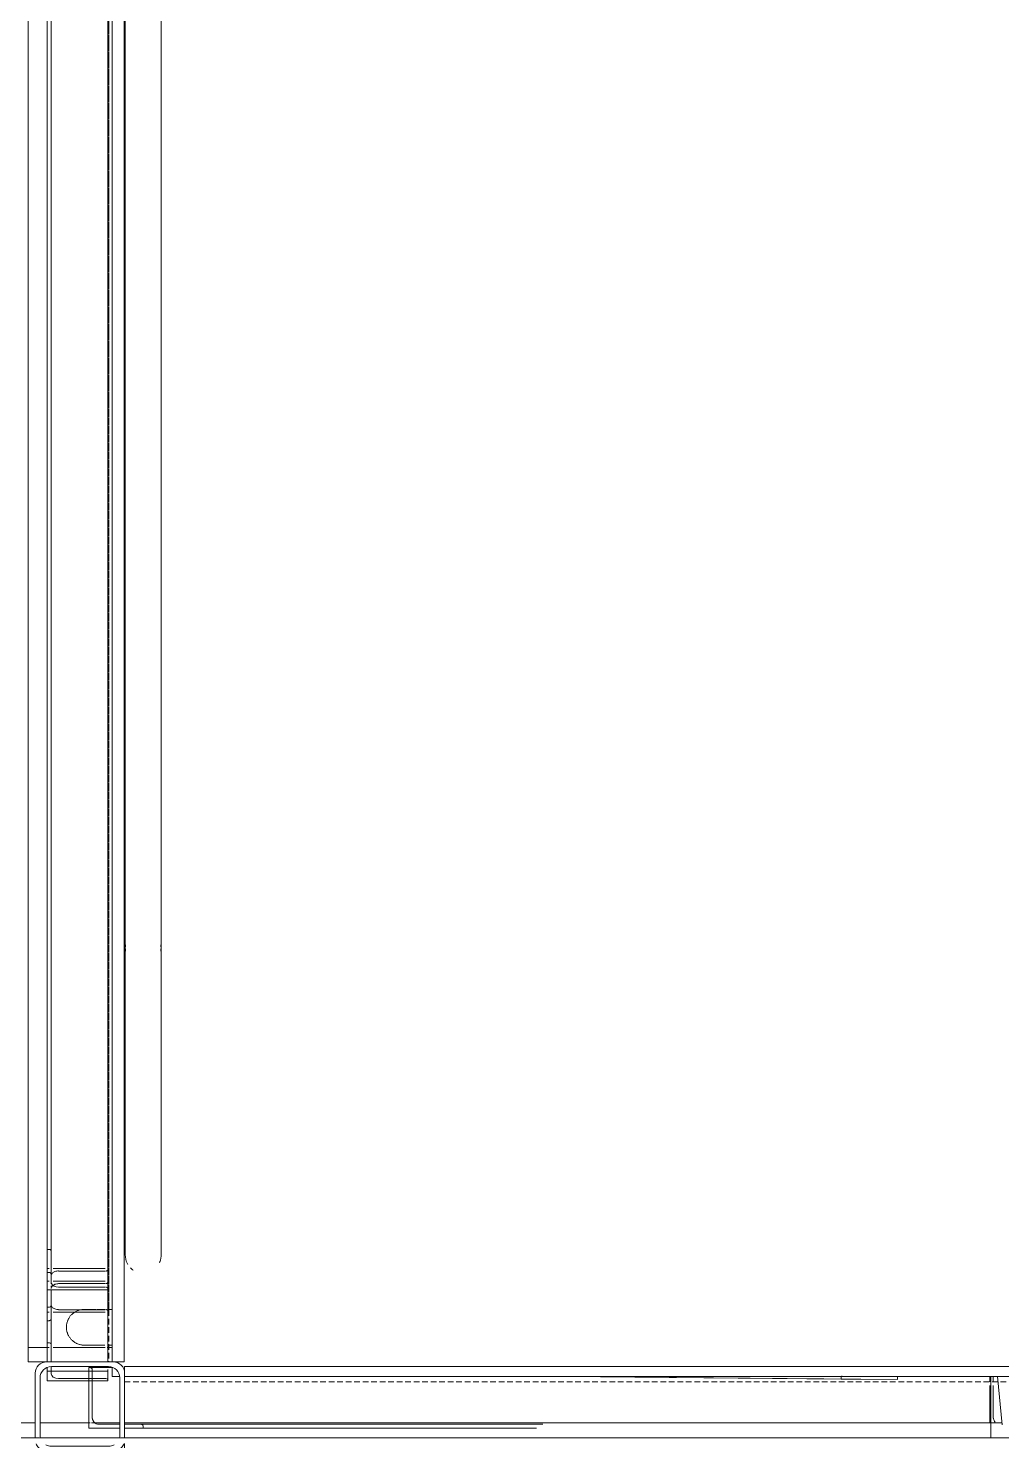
# Model space of a CAD drawing. Header units: centimetres. Extents: x -13617 to -9515, y -261 to 6553.
# Drawn here: x -13044.7 to -12963, y 5477 to 5595.7 of the extents above; entities that cross this region are included whole.
import ezdxf

# ---------------------------------------------------------------- set-up
doc = ezdxf.new("R2010")
doc.units = ezdxf.units.CM
doc.linetypes.add('_Overhead', pattern=[0.47625, 0.3175, -0.15875])
doc.linetypes.add('Hidden', pattern=[0.714375, 0.47625, -0.238125])
for name, color, linetype, lineweight in [('A-FLOR-HRAL', 7, 'Continuous', 9), ('A-WALL', 7, 'Continuous', 9), ('S-BEAM', 7, 'Continuous', 9), ('S-COLS', 7, 'Continuous', 9)]:
    doc.layers.add(name, color=color, linetype=linetype, lineweight=lineweight)

# ---------------------------------------------------------------- blocks, each defined once
blk = doc.blocks.new('HSS Rectangular-Column - 75 x 75-V115-Planta patio maniobras')
at = {"layer": 'S-COLS', "color": 253, "true_color": 0xaaaaaa}
for p, q in [((-2.8, 3.75), (2.8, 3.75)), ((-2.74, 3.75), (-2.58, 3.75)), ((-2.24, 3.75), (-2.11, 3.75)), ((-2.11, 3.75), (-1.95, 3.75)), ((-1.95, 3.75), (-1.79, 3.75)), ((-1.77, 3.75), (2.11, 3.75)), ((2.42, 3.75), (2.7, 3.75)), ((-3.75, -2.64), (-3.75, 2.8)), ((-3.35, 2.4), (-3.35, -2.4)), ((2.4, 3.35), (-2.4, 3.35)), ((3.35, -2.4), (3.35, 2.4)), ((3.75, 2.8), (3.75, -2.64)), ((3.75, 2.51), (3.75, 2.06)), ((3.75, 1.76), (3.75, -0.87)), ((3.75, -0.88), (3.75, -1)), ((3.75, -1.04), (3.75, -1.19)), ((-2.4, -3.35), (2.4, -3.35)), ((2.8, -3.75), (-2.8, -3.75))]:
    blk.add_line(p, q, dxfattribs=at)
for centre, radius, start, end in [((-2.8, 2.8), 0.95, 90, 180), ((2.8, 2.8), 0.95, 360, 90), ((-2.4, 2.4), 0.952, 90, 180), ((2.4, 2.4), 0.953, 360, 90), ((-2.8, -2.8), 0.95, 201.4844, 224.2501), ((-2.8, -2.8), 0.95, 224.2501, 270), ((-2.4, -2.4), 0.953, 180, 195.2863), ((-2.4, -2.4), 0.952, 240, 270), ((2.4, -2.4), 0.952, 270, 300), ((2.8, -2.8), 0.95, 270, 315.7499), ((2.4, -2.4), 0.953, 344.7137, 360), ((2.8, -2.8), 0.95, 315.7499, 338.5156)]:
    blk.add_arc(centre, radius, start, end, dxfattribs=at)
blk = doc.blocks.new('C Shapes - C12X25-1752347-Planta patio maniobras')
at = {"layer": 'S-BEAM', "color": 254, "true_color": 0xcccccc}
for p, q in [((-94.71, 1.71), (99.64, 1.71)), ((99.64, 1.71), (99.64, 0.8)), ((99.64, 0.42), (99.64, 0.7)), ((99.64, 0.28), (99.64, -0.65)), ((99.64, 0.28), (99.64, -0.65)), ((99.64, -4.8), (99.64, 0.28)), ((99.64, -4.8), (99.64, -0.65)), ((99.64, -0.65), (99.64, -4.8)), ((99.64, -4.8), (99.64, -6.34)), ((99.64, -5.81), (99.64, -4.8)), ((99.64, -4.8), (99.64, -5.81)), ((99.64, -6.08), (99.64, -4.8)), ((99.64, -6.34), (99.64, -5.81)), ((99.64, -6.34), (99.64, -5.81)), ((-94.71, -6.34), (99.64, -6.34)), ((99.64, -6.34), (-94.71, -6.34)), ((99.64, -6.34), (-94.71, -6.34))]:
    blk.add_line(p, q, dxfattribs=at)
at = {"layer": 'S-BEAM', "color": 254, "linetype": 'Hidden', "true_color": 0xcccccc}
blk.add_line((-94.71, 0.42), (99.64, 0.42), dxfattribs=at)
blk = doc.blocks.new('C Shapes - C12X25-V119-Planta patio maniobras')
at = {"layer": 'S-BEAM', "color": 254, "true_color": 0xcccccc}
for p, q in [((19.89, 1.16), (19.89, 1.71)), ((19.89, 1.71), (98.21, 1.71)), ((98.21, 1.71), (98.21, 1.16)), ((98.21, 1.16), (98.21, 1.71)), ((19.89, 0.87), (19.89, 0.42)), ((19.89, 0.11), (19.89, -4.28)), ((19.89, -0.65), (19.89, 0.11)), ((19.89, -0.65), (19.89, 0.11)), ((98.21, 0.42), (98.21, 1.16)), ((98.21, 0.11), (98.21, -0.65)), ((98.21, 0.11), (98.21, -0.36)), ((98.21, -3.21), (98.21, 0.11)), ((19.89, -4.28), (19.89, -0.65)), ((19.89, -0.65), (19.89, -4.28)), ((98.21, -0.36), (98.21, -0.65)), ((98.21, -4.28), (98.21, -0.65)), ((98.21, -0.65), (98.21, -3.21)), ((98.21, -3.21), (98.21, -3.49)), ((98.21, -3.49), (98.21, -3.21)), ((98.21, -3.5), (98.21, -3.75)), ((98.21, -3.75), (98.21, -3.5)), ((98.21, -3.76), (98.21, -3.96)), ((98.21, -3.96), (98.21, -3.76)), ((98.21, -3.97), (98.21, -4.13)), ((98.21, -4.13), (98.21, -3.97)), ((19.89, -4.78), (19.89, -5.08)), ((19.89, -5.08), (19.89, -4.78)), ((19.89, -4.78), (19.89, -5.08)), ((19.89, -5.08), (19.89, -4.78)), ((19.89, -5.08), (19.89, -5.76)), ((19.89, -5.76), (19.89, -5.08)), ((19.89, -5.08), (19.89, -5.76)), ((19.89, -5.76), (19.89, -5.08)), ((98.21, -4.78), (98.21, -5.08)), ((98.21, -5.08), (98.21, -4.78)), ((98.21, -4.78), (98.21, -5)), ((98.21, -5), (98.21, -4.78)), ((98.21, -5.08), (98.21, -5.77)), ((98.21, -5.77), (98.21, -5.08)), ((98.21, -5.08), (98.21, -5.57)), ((98.21, -5.57), (98.21, -5.08)), ((98.21, -5.57), (98.21, -5.77)), ((98.21, -5.77), (98.21, -5.57))]:
    blk.add_line(p, q, dxfattribs=at)
at = {"layer": 'S-BEAM', "color": 254, "linetype": 'Hidden', "true_color": 0xcccccc}
blk.add_line((19.89, 0.42), (98.21, 0.42), dxfattribs=at)
blk = doc.blocks.new('C Shapes - C12X25-1755447-Planta patio maniobras')
at = {"layer": 'S-BEAM', "color": 254, "linetype": 'Hidden', "true_color": 0xcccccc}
for p, q in [((-91.66, 0.42), (95.26, 0.42)), ((98.22, 0.42), (98.46, 0.42))]:
    blk.add_line(p, q, dxfattribs=at)
at = {"layer": 'S-BEAM', "color": 254, "true_color": 0xcccccc}
for p, q in [((98.46, 0.7), (98.46, 0.42)), ((98.46, 0.42), (98.46, 0.7)), ((98.46, 0.42), (98.46, 0.38)), ((98.46, 0.42), (98.46, 0.38)), ((98.46, 0.38), (98.46, 0.28)), ((98.46, 0.38), (98.46, 0.28)), ((98.46, 0.11), (98.46, -0.1)), ((98.46, 0.11), (98.46, -0.1)), ((98.46, 0.11), (98.46, -0.1)), ((98.46, -0.1), (98.46, 0.11)), ((98.46, -0.1), (98.46, -0.36)), ((98.46, -0.1), (98.46, -0.36)), ((98.46, -0.1), (98.46, -0.36)), ((98.46, -0.36), (98.46, -0.1)), ((98.46, -0.36), (98.46, -0.65)), ((98.46, -0.36), (98.46, -0.65)), ((98.46, -0.36), (98.46, -0.65)), ((98.46, -0.65), (98.46, -0.36)), ((98.46, -0.65), (98.46, -3.77)), ((98.46, -3.77), (98.46, -0.65)), ((98.46, -0.65), (98.46, -3.77)), ((98.46, -3.77), (98.46, -0.65)), ((98.46, -3.79), (98.46, -3.95)), ((98.46, -3.95), (98.46, -3.79)), ((98.46, -3.79), (98.46, -3.95)), ((98.46, -3.95), (98.46, -3.79)), ((98.46, -3.95), (98.46, -4.1)), ((98.46, -4.1), (98.46, -3.95)), ((98.46, -3.95), (98.46, -4.1)), ((98.46, -4.1), (98.46, -3.95)), ((98.46, -4.11), (98.46, -4.24)), ((98.46, -4.24), (98.46, -4.11)), ((98.46, -4.11), (98.46, -4.24)), ((98.46, -4.24), (98.46, -4.11)), ((98.46, -4.58), (98.46, -4.74)), ((98.46, -4.74), (98.46, -4.58)), ((98.46, -4.58), (98.46, -4.74)), ((98.46, -4.74), (98.46, -4.58)), ((98.46, -4.74), (98.46, -5.95)), ((98.46, -5.81), (98.46, -4.74)), ((98.46, -4.74), (98.46, -5.81)), ((98.46, -5.95), (98.46, -4.74)), ((98.46, -5.95), (98.46, -5.81)), ((98.46, -5.95), (98.46, -5.81)), ((-94.71, -6.34), (98.46, -6.34)), ((98.46, -6.34), (-94.71, -6.34)), ((98.46, -6.34), (-94.71, -6.34)), ((98.46, -5.95), (98.46, -6.08)), ((98.46, -6.08), (98.46, -5.95)), ((98.46, -6.08), (98.46, -5.95)), ((98.46, -6.08), (98.46, -5.95)), ((98.46, -6.19), (98.46, -6.08)), ((98.46, -6.19), (98.46, -6.08)), ((98.46, -6.27), (98.46, -6.19)), ((98.46, -6.27), (98.46, -6.19)), ((98.46, -6.32), (98.46, -6.27)), ((98.46, -6.32), (98.46, -6.27)), ((98.46, -6.34), (98.46, -6.32)), ((98.46, -6.34), (98.46, -6.32))]:
    blk.add_line(p, q, dxfattribs=at)
blk = doc.blocks.new('M_L Equal Angles - L51X51X3_2-V126-Planta patio maniobras')
at = {"layer": 'S-BEAM', "color": 254, "true_color": 0xcccccc}
for p, q in [((-13043.15, 5586.03), (-13043.15, 5672.27)), ((-13043.15, 5582.04), (-13043.15, 5672.27)), ((-13042.83, 5581.54), (-13042.83, 5669.44)), ((-13038.07, 5581.57), (-13038.07, 5668.99)), ((-13038.07, 5668.99), (-13038.07, 5582.21)), ((-13043.15, 5491.48), (-13043.15, 5586.03)), ((-13043.15, 5489.71), (-13043.15, 5582.04)), ((-13038.07, 5582.21), (-13038.07, 5491.48)), ((-13042.83, 5578.41), (-13042.83, 5581.54)), ((-13038.07, 5491.38), (-13038.07, 5581.57)), ((-13042.83, 5490.34), (-13042.83, 5578.41)), ((-13043.15, 5491.48), (-13042.99, 5491.48)), ((-13043.15, 5489.71), (-13043.15, 5491.48)), ((-13042.64, 5491.48), (-13042.52, 5491.48)), ((-13042.5, 5491.48), (-13042.36, 5491.48)), ((-13042.35, 5491.48), (-13042.2, 5491.48)), ((-13042.17, 5491.48), (-13039.05, 5491.48)), ((-13039.04, 5491.48), (-13038.76, 5491.48)), ((-13038.75, 5491.48), (-13038.51, 5491.48)), ((-13038.5, 5491.48), (-13038.29, 5491.48)), ((-13038.07, 5491.48), (-13038.07, 5491.38)), ((-13042.83, 5490.88), (-13042.83, 5490.34)), ((-13042.83, 5490.2), (-13042.83, 5490.34)), ((-13042.83, 5490.34), (-13042.83, 5490.2)), ((-13039.05, 5491.28), (-13042.19, 5491.28)), ((-13038.76, 5491.28), (-13039.04, 5491.28)), ((-13038.51, 5491.28), (-13038.75, 5491.28)), ((-13038.29, 5491.28), (-13038.5, 5491.28)), ((-13043.15, 5488.25), (-13043.15, 5489.71)), ((-13043.15, 5488.25), (-13043.15, 5489.71)), ((-13042.83, 5489.92), (-13042.83, 5490.04)), ((-13042.83, 5490.04), (-13042.83, 5489.92)), ((-13042.83, 5488.45), (-13042.83, 5489.71)), ((-13042.83, 5489.71), (-13042.83, 5488.45)), ((-13042.99, 5488.25), (-13043.15, 5488.25))]:
    blk.add_line(p, q, dxfattribs=at)
for centre, major_axis, start_param, end_param in [((-13042.19, 5490.88), (0.635, 0), 2.879793, 3.141593), ((-13042.19, 5490.88), (0.635, 0), 2.617994, 2.879793), ((-13042.19, 5490.88), (0.635, 0), 2.356194, 2.617994), ((-13042.19, 5490.88), (0.635, 0), 2.106509, 2.345253), ((-13042.19, 5490.88), (0.635, 0), 1.844821, 2.083371), ((-13042.19, 5490.88), (0.635, 0), 1.583063, 1.821519), ((-13038.22, 5491.38), (0.159, 0), 4.712389, 4.974188), ((-13038.22, 5491.38), (0.159, 0), 4.974188, 5.235988), ((-13038.22, 5491.38), (0.159, 0), 5.235988, 5.497787), ((-13038.22, 5491.38), (0.159, 0), 5.497787, 5.759587), ((-13038.22, 5491.38), (0.159, 0), 5.759587, 6.021386), ((-13038.22, 5491.38), (0.159, 0), 6.021386, 6.283185), ((-13042.99, 5488.35), (0.159, 0), 4.712389, 5.235988), ((-13042.99, 5488.35), (0.159, 0), 5.235988, 5.497787), ((-13042.99, 5488.35), (0.159, 0), 5.497787, 5.759587), ((-13042.99, 5488.35), (0.159, 0), 5.759587, 6.283185)]:
    blk.add_ellipse(centre, major_axis=major_axis, ratio=0.636203, start_param=start_param, end_param=end_param, dxfattribs=at)
blk = doc.blocks.new('M_L Equal Angles - L51X51X3_2-1755620-Planta patio maniobras')
at = {"layer": 'S-BEAM', "color": 254, "true_color": 0xcccccc}
for p, q in [((-13043.15, 5578.04), (-13043.15, 5672.27)), ((-13043.15, 5582.04), (-13043.15, 5672.27)), ((-13042.83, 5585.7), (-13042.83, 5669.44)), ((-13038.07, 5582.58), (-13038.07, 5668.99)), ((-13038.07, 5668.99), (-13038.07, 5581.95)), ((-13042.83, 5582.55), (-13042.83, 5585.7)), ((-13043.15, 5489.71), (-13043.15, 5582.04)), ((-13042.83, 5490.34), (-13042.83, 5582.55)), ((-13038.07, 5490.32), (-13038.07, 5582.58)), ((-13038.07, 5581.95), (-13038.07, 5490.32)), ((-13043.15, 5489.71), (-13043.15, 5578.04)), ((-13042.83, 5490.2), (-13042.83, 5490.34)), ((-13038.07, 5489.81), (-13038.07, 5490.32)), ((-13038.07, 5490.32), (-13038.07, 5489.81)), ((-13043.15, 5487.82), (-13043.15, 5489.71)), ((-13043.15, 5487.82), (-13043.15, 5489.71)), ((-13042.83, 5489.92), (-13042.83, 5490.04)), ((-13042.83, 5488.45), (-13042.83, 5489.71)), ((-13038.07, 5488.05), (-13038.07, 5489.81)), ((-13038.07, 5489.81), (-13038.07, 5488.05)), ((-13042.83, 5488.31), (-13042.83, 5488.45)), ((-13042.83, 5488.03), (-13042.83, 5488.31)), ((-13043.15, 5487.1), (-13043.15, 5487.82)), ((-13043.15, 5487.1), (-13043.15, 5487.82)), ((-13043.15, 5484.84), (-13043.15, 5487.1)), ((-13043.15, 5485.24), (-13043.15, 5487.1)), ((-13042.83, 5487.21), (-13042.83, 5487.82)), ((-13042.83, 5485.14), (-13042.83, 5487.21)), ((-13042.99, 5485.24), (-13043.15, 5485.24)), ((-13043.15, 5485.24), (-13043.15, 5484.84)), ((-13043.15, 5484.84), (-13043.15, 5483.65)), ((-13043.15, 5483.65), (-13043.15, 5484.84)), ((-13042.83, 5484.84), (-13042.83, 5485.14)), ((-13042.83, 5483.65), (-13042.83, 5484.84)), ((-13038.07, 5484.84), (-13038.07, 5485.07)), ((-13038.07, 5485.07), (-13038.07, 5484.84)), ((-13038.07, 5483.65), (-13038.07, 5484.84)), ((-13038.07, 5484.84), (-13038.07, 5483.65)), ((-13043.15, 5483.16), (-13043.15, 5482.85)), ((-13043.15, 5482.85), (-13043.15, 5483.16)), ((-13042.83, 5482.85), (-13042.83, 5483.25)), ((-13038.07, 5483.14), (-13038.07, 5483.25)), ((-13038.07, 5483.25), (-13038.07, 5483.14)), ((-13043.15, 5482.85), (-13043.15, 5482.05)), ((-13043.15, 5482.05), (-13043.15, 5482.85)), ((-13043.15, 5482.05), (-13039.66, 5482.05)), ((-13042.83, 5482.65), (-13042.83, 5482.85)), ((-13039.66, 5482.25), (-13042.19, 5482.25)), ((-13038.22, 5482.25), (-13039.6, 5482.25)), ((-13039.59, 5482.05), (-13038.07, 5482.05)), ((-13038.07, 5482.85), (-13038.07, 5483)), ((-13038.07, 5483), (-13038.07, 5482.85)), ((-13038.07, 5482.15), (-13038.07, 5482.85)), ((-13038.07, 5482.85), (-13038.07, 5482.15)), ((-13038.07, 5482.05), (-13038.07, 5482.15))]:
    blk.add_line(p, q, dxfattribs=at)
for centre, major_axis, start_param, end_param in [((-13042.99, 5485.14), (0.159, 0), 1.047198, 1.570796), ((-13042.99, 5485.14), (0.159, 0), 0.523599, 1.047198), ((-13042.99, 5485.14), (0.159, 0), 0.261799, 0.523599), ((-13042.99, 5485.14), (0.159, 0), 0, 0.261799), ((-13042.19, 5482.65), (0.635, 0), 3.141593, 4.712389), ((-13038.22, 5482.15), (0.159, 0), 0, 1.570796)]:
    blk.add_ellipse(centre, major_axis=major_axis, ratio=0.627492, start_param=start_param, end_param=end_param, dxfattribs=at)
blk = doc.blocks.new('M_L Equal Angles - L51X51X3_2-1755759-Planta patio maniobras')
at = {"layer": 'S-BEAM', "color": 254, "true_color": 0xcccccc}
for p, q in [((-13043.15, 5580.92), (-13043.15, 5672.27)), ((-13043.15, 5577.05), (-13043.15, 5668.93)), ((-13042.83, 5584.43), (-13042.83, 5669.44)), ((-13038.07, 5581.4), (-13038.07, 5668.99)), ((-13038.07, 5668.93), (-13038.07, 5580.79)), ((-13042.83, 5581.41), (-13042.83, 5584.43)), ((-13043.15, 5491.16), (-13043.15, 5580.92)), ((-13042.83, 5491.05), (-13042.83, 5581.41)), ((-13038.07, 5490.32), (-13038.07, 5581.4)), ((-13038.07, 5580.79), (-13038.07, 5490.32)), ((-13043.15, 5489.71), (-13043.15, 5577.05)), ((-13042.99, 5491.16), (-13043.15, 5491.16)), ((-13043.15, 5491.16), (-13043.15, 5489.71)), ((-13042.83, 5490.34), (-13042.83, 5491.05)), ((-13042.83, 5490.2), (-13042.83, 5490.34)), ((-13038.07, 5489.81), (-13038.07, 5490.32)), ((-13038.07, 5490.32), (-13038.07, 5489.81)), ((-13043.15, 5489.71), (-13043.15, 5487.82)), ((-13043.15, 5487.82), (-13043.15, 5489.71)), ((-13042.83, 5489.92), (-13042.83, 5490.04)), ((-13042.83, 5488.45), (-13042.83, 5489.71)), ((-13038.07, 5487.93), (-13038.07, 5489.81)), ((-13038.07, 5489.81), (-13038.07, 5487.93)), ((-13039.05, 5488.03), (-13042.19, 5488.03)), ((-13038.76, 5488.03), (-13039.04, 5488.03)), ((-13038.51, 5488.03), (-13038.76, 5488.03)), ((-13038.29, 5488.03), (-13038.5, 5488.03)), ((-13038.07, 5487.82), (-13038.07, 5487.93)), ((-13043.15, 5487.82), (-13042.99, 5487.82)), ((-13042.64, 5487.82), (-13042.51, 5487.82)), ((-13042.51, 5487.82), (-13042.36, 5487.82)), ((-13042.35, 5487.82), (-13042.19, 5487.82)), ((-13042.17, 5487.82), (-13039.05, 5487.82)), ((-13039.04, 5487.82), (-13038.76, 5487.82)), ((-13038.76, 5487.82), (-13038.51, 5487.82)), ((-13038.5, 5487.82), (-13038.29, 5487.82))]:
    blk.add_line(p, q, dxfattribs=at)
for centre, major_axis, start_param, end_param in [((-13042.99, 5491.05), (0.159, 0), 1.308997, 1.570796), ((-13042.99, 5491.05), (0.159, 0), 1.047198, 1.308997), ((-13042.99, 5491.05), (0.159, 0), 0.785398, 1.047198), ((-13042.99, 5491.05), (0.159, 0), 0.523599, 0.785398), ((-13042.99, 5491.05), (0.159, 0), 0, 0.523599), ((-13042.19, 5488.45), (0.635, 0), 3.141593, 3.403392), ((-13042.19, 5488.45), (0.635, 0), 3.403392, 3.665191), ((-13042.19, 5488.45), (0.635, 0), 3.665191, 3.926991), ((-13042.19, 5488.45), (0.635, 0), 3.933963, 4.18879), ((-13042.19, 5488.45), (0.635, 0), 4.195676, 4.45059), ((-13042.19, 5488.45), (0.635, 0), 4.457421, 4.712389), ((-13038.22, 5487.93), (0.159, 0), 1.308997, 1.570796), ((-13038.22, 5487.93), (0.159, 0), 1.047198, 1.308997), ((-13038.22, 5487.93), (0.159, 0), 0.785398, 1.047198), ((-13038.22, 5487.93), (0.159, 0), 0.261799, 0.785398), ((-13038.22, 5487.93), (0.159, 0), 0, 0.261799)]:
    blk.add_ellipse(centre, major_axis=major_axis, ratio=0.656992, start_param=start_param, end_param=end_param, dxfattribs=at)
blk = doc.blocks.new('M_L Equal Angles - L51X51X3_2-1755781-Planta patio maniobras')
at = {"layer": 'S-BEAM', "color": 254, "true_color": 0xcccccc}
for p, q in [((-13043.15, 5584.79), (-13043.15, 5672.27)), ((-13043.15, 5580.92), (-13043.15, 5671.41)), ((-13042.83, 5580.44), (-13042.83, 5669.44)), ((-13038.07, 5580.43), (-13038.07, 5668.99)), ((-13038.07, 5668.99), (-13038.07, 5581.03)), ((-13043.15, 5490.43), (-13043.15, 5584.79)), ((-13043.15, 5489.71), (-13043.15, 5580.92)), ((-13038.07, 5581.03), (-13038.07, 5490.43)), ((-13042.83, 5577.41), (-13042.83, 5580.44)), ((-13038.07, 5490.32), (-13038.07, 5580.43)), ((-13042.83, 5490.34), (-13042.83, 5577.41)), ((-13043.15, 5489.71), (-13043.15, 5490.43)), ((-13042.83, 5490.2), (-13042.83, 5490.34)), ((-13042.64, 5490.43), (-13042.51, 5490.43)), ((-13042.5, 5490.43), (-13042.36, 5490.43)), ((-13042.35, 5490.43), (-13042.19, 5490.43)), ((-13042.17, 5490.43), (-13039.05, 5490.43)), ((-13039.04, 5490.43), (-13038.76, 5490.43)), ((-13038.76, 5490.43), (-13038.51, 5490.43)), ((-13038.5, 5490.43), (-13038.29, 5490.43)), ((-13038.07, 5490.43), (-13038.07, 5490.32)), ((-13043.15, 5487.82), (-13043.15, 5489.71)), ((-13043.15, 5487.82), (-13043.15, 5489.71)), ((-13042.83, 5489.92), (-13042.83, 5490.04)), ((-13042.83, 5488.45), (-13042.83, 5489.71)), ((-13042.83, 5489.71), (-13042.83, 5488.45)), ((-13039.05, 5490.22), (-13042.19, 5490.22)), ((-13038.76, 5490.22), (-13039.04, 5490.22)), ((-13038.51, 5490.22), (-13038.76, 5490.22)), ((-13038.29, 5490.22), (-13038.5, 5490.22)), ((-13042.83, 5488.31), (-13042.83, 5488.45)), ((-13042.83, 5488.45), (-13042.83, 5488.31)), ((-13042.83, 5488.03), (-13042.83, 5488.31)), ((-13042.83, 5488.31), (-13042.83, 5488.03)), ((-13043.15, 5487.1), (-13043.15, 5487.82)), ((-13043.15, 5487.1), (-13043.15, 5487.82)), ((-13042.99, 5487.1), (-13043.15, 5487.1)), ((-13042.83, 5487.21), (-13042.83, 5487.82)), ((-13042.83, 5487.82), (-13042.83, 5487.21))]:
    blk.add_line(p, q, dxfattribs=at)
for centre, major_axis, start_param, end_param in [((-13038.22, 5490.32), (0.159, 0), 4.712389, 6.283185), ((-13042.19, 5489.8), (0.635, 0), 2.879793, 3.141593), ((-13042.19, 5489.8), (0.635, 0), 2.356194, 2.879793), ((-13042.19, 5489.8), (0.635, 0), 2.097398, 2.343882), ((-13042.19, 5489.8), (0.635, 0), 2.343882, 2.356194), ((-13042.19, 5489.8), (0.635, 0), 1.835719, 2.08477), ((-13042.19, 5489.8), (0.635, 0), 1.573962, 1.822917), ((-13042.99, 5487.21), (0.159, 0), 4.712389, 4.974188), ((-13042.99, 5487.21), (0.159, 0), 4.974188, 5.759587), ((-13042.99, 5487.21), (0.159, 0), 5.759587, 6.021386), ((-13042.99, 5487.21), (0.159, 0), 6.021386, 6.283185)]:
    blk.add_ellipse(centre, major_axis=major_axis, ratio=0.654825, start_param=start_param, end_param=end_param, dxfattribs=at)
blk = doc.blocks.new('M_L Equal Angles - L51X51X3_2-V127-Planta patio maniobras')
at = {"layer": 'S-BEAM', "color": 254, "true_color": 0xcccccc}
for p, q in [((-13043.15, 5585.87), (-13043.15, 5674.73)), ((-13038.07, 5581.52), (-13038.07, 5674.63)), ((-13038.07, 5674.63), (-13038.07, 5582.12)), ((-13043.15, 5582.05), (-13043.15, 5671.41)), ((-13042.83, 5581.57), (-13042.83, 5671.51)), ((-13043.15, 5490.43), (-13043.15, 5585.87)), ((-13043.15, 5489.71), (-13043.15, 5582.05)), ((-13038.07, 5582.12), (-13038.07, 5490.43)), ((-13042.83, 5578.54), (-13042.83, 5581.57)), ((-13038.07, 5490.32), (-13038.07, 5581.52)), ((-13042.83, 5490.34), (-13042.83, 5578.54)), ((-13043.15, 5490.43), (-13042.99, 5490.43)), ((-13043.15, 5489.71), (-13043.15, 5490.43)), ((-13042.83, 5490.2), (-13042.83, 5490.34)), ((-13042.64, 5490.43), (-13042.51, 5490.43)), ((-13042.51, 5490.43), (-13042.36, 5490.43)), ((-13042.36, 5490.43), (-13042.19, 5490.43)), ((-13042.17, 5490.43), (-13039.05, 5490.43)), ((-13039.04, 5490.43), (-13038.76, 5490.43)), ((-13038.76, 5490.43), (-13038.51, 5490.43)), ((-13038.5, 5490.43), (-13038.29, 5490.43)), ((-13038.07, 5490.43), (-13038.07, 5490.32)), ((-13043.15, 5487.1), (-13043.15, 5489.71)), ((-13043.15, 5487.1), (-13043.15, 5489.71)), ((-13042.83, 5489.92), (-13042.83, 5490.04)), ((-13042.83, 5487.21), (-13042.83, 5489.71)), ((-13042.83, 5489.71), (-13042.83, 5487.21)), ((-13039.05, 5490.22), (-13042.19, 5490.22)), ((-13038.76, 5490.22), (-13039.04, 5490.22)), ((-13038.51, 5490.22), (-13038.76, 5490.22)), ((-13038.29, 5490.22), (-13038.5, 5490.22)), ((-13042.99, 5487.1), (-13043.15, 5487.1))]:
    blk.add_line(p, q, dxfattribs=at)
for centre, major_axis, start_param, end_param in [((-13038.22, 5490.32), (0.159, 0), 5.497787, 6.021386), ((-13038.22, 5490.32), (0.159, 0), 6.021386, 6.283185), ((-13042.19, 5489.8), (0.635, 0), 2.879793, 3.141593), ((-13042.19, 5489.8), (0.635, 0), 2.617994, 2.879793), ((-13042.19, 5489.8), (0.635, 0), 2.343882, 2.617994), ((-13042.19, 5489.8), (0.635, 0), 2.094669, 2.343882), ((-13042.19, 5489.8), (0.635, 0), 1.832992, 2.094395), ((-13042.19, 5489.8), (-0.635, 0), 4.712827, 4.974188), ((-13038.22, 5490.32), (0.159, 0), 4.712389, 4.974188), ((-13038.22, 5490.32), (0.159, 0), 4.974188, 5.235988), ((-13038.22, 5490.32), (0.159, 0), 5.235988, 5.497787), ((-13042.99, 5487.21), (0.159, 0), 4.712389, 6.283185)]:
    blk.add_ellipse(centre, major_axis=major_axis, ratio=0.654825, start_param=start_param, end_param=end_param, dxfattribs=at)
blk = doc.blocks.new('M_L Equal Angles - L51X51X3_2-V128-Planta patio maniobras')
at = {"layer": 'S-BEAM', "color": 254, "true_color": 0xcccccc}
for p, q in [((-13043.15, 5582.05), (-13043.15, 5672.27)), ((-13042.83, 5585.51), (-13042.83, 5672.17)), ((-13043.15, 5578.17), (-13043.15, 5668.89)), ((-13038.07, 5582.48), (-13038.07, 5668.99)), ((-13038.07, 5668.89), (-13038.07, 5581.88)), ((-13042.83, 5582.53), (-13042.83, 5585.51)), ((-13043.15, 5493.09), (-13043.15, 5582.05)), ((-13042.83, 5492.99), (-13042.83, 5582.53)), ((-13038.07, 5489.81), (-13038.07, 5582.48)), ((-13038.07, 5581.88), (-13038.07, 5489.81)), ((-13043.15, 5489.71), (-13043.15, 5578.17)), ((-13042.99, 5493.09), (-13043.15, 5493.09)), ((-13043.15, 5493.09), (-13043.15, 5489.71)), ((-13042.83, 5490.34), (-13042.83, 5492.99)), ((-13043.15, 5489.71), (-13039.05, 5489.71)), ((-13039.05, 5489.92), (-13042.19, 5489.92)), ((-13038.76, 5489.92), (-13039.04, 5489.92)), ((-13039.04, 5489.71), (-13038.76, 5489.71)), ((-13038.51, 5489.92), (-13038.76, 5489.92)), ((-13038.76, 5489.71), (-13038.51, 5489.71)), ((-13038.29, 5489.92), (-13038.5, 5489.92)), ((-13038.5, 5489.71), (-13038.29, 5489.71)), ((-13038.28, 5489.71), (-13038.12, 5489.71)), ((-13038.07, 5489.71), (-13038.07, 5489.81))]:
    blk.add_line(p, q, dxfattribs=at)
for centre, major_axis, start_param, end_param in [((-13042.99, 5492.99), (0.159, 0), 1.308997, 1.570796), ((-13042.99, 5492.99), (0.159, 0), 1.047198, 1.308997), ((-13042.99, 5492.99), (0.159, 0), 0.785398, 1.047198), ((-13042.99, 5492.99), (0.159, 0), 0.523599, 0.785398), ((-13042.99, 5492.99), (0.159, 0), 0.261799, 0.523599), ((-13042.99, 5492.99), (0.159, 0), 0, 0.261799), ((-13042.19, 5490.34), (0.635, 0), 3.141593, 3.403392), ((-13042.19, 5490.34), (0.635, 0), 3.403392, 4.712389), ((-13038.22, 5489.81), (0.159, 0), 0.785398, 1.570796), ((-13038.22, 5489.81), (0.159, 0), 0.261799, 0.785398), ((-13038.22, 5489.81), (0.159, 0), 0, 0.261799)]:
    blk.add_ellipse(centre, major_axis=major_axis, ratio=0.66611, start_param=start_param, end_param=end_param, dxfattribs=at)
blk = doc.blocks.new('M_L Equal Angles - L51X51X3_2-1755893-Planta patio maniobras')
at = {"layer": 'S-BEAM', "color": 254, "true_color": 0xcccccc}
for p, q in [((-135.11, 1.36), (-135.11, 1.2)), ((-135.11, 1.2), (-135.11, 1.36)), ((-135.11, 1.36), (-134.8, 1.36)), ((-135.11, 1.36), (-134.8, 1.36)), ((-135.11, 1.2), (-135.11, 1.04)), ((-134.31, 1.36), (-130.86, 1.36)), ((-134.31, 1.36), (-130.86, 1.36)), ((-130.86, 1.36), (-128.25, 1.36)), ((-130.86, 1.36), (-128.25, 1.36)), ((-128.25, 1.36), (54.31, 1.36)), ((-128.25, 1.36), (54.31, 1.36)), ((-135.11, 1.04), (-134.71, 1.04)), ((-135.11, 0.41), (-135.11, 1.04)), ((-135.11, 0.86), (-135.11, 0.41)), ((-135.11, -2.14), (-135.11, 0.41)), ((-135.11, 0.38), (-135.11, -2.14)), ((-134.31, 1.04), (-130.76, 1.04)), ((-130.76, 1.04), (-128.25, 1.04)), ((-128.04, 1.04), (-127.92, 1.04)), ((-127.76, 1.04), (-127.62, 1.04)), ((-127.62, 1.04), (51.48, 1.04)), ((-135.11, -2.14), (-135.11, -3.56)), ((-135.11, -3.56), (-135.11, -2.14)), ((-135.11, -3.56), (-135.11, -3.72)), ((-135.11, -3.72), (-134.96, -3.72)), ((-134.96, -3.72), (-135.11, -3.72)), ((-134.82, -3.72), (-134.71, -3.72)), ((-134.71, -3.72), (-134.82, -3.72)), ((-134.31, -3.72), (-128.15, -3.72)), ((-128.15, -3.72), (-134.31, -3.72)), ((-128.15, -3.72), (-127.64, -3.72)), ((-127.64, -3.72), (-128.15, -3.72)), ((-127.64, -3.72), (51.03, -3.72)), ((51.03, -3.72), (-127.64, -3.72))]:
    blk.add_line(p, q, dxfattribs=at)
at = {"layer": 'S-BEAM', "color": 254, "linetype": 'Hidden', "true_color": 0xcccccc}
for p, q in [((-135.11, 1.04), (-134.71, 1.04)), ((-134.31, 1.04), (-130.76, 1.04)), ((-130.76, 1.04), (-128.25, 1.04)), ((-128.04, 1.04), (-127.92, 1.04)), ((-127.76, 1.04), (-127.62, 1.04)), ((-127.62, 1.04), (51.48, 1.04))]:
    blk.add_line(p, q, dxfattribs=at)
blk = doc.blocks.new('Railings 9 - Railings 1-1759077-Planta patio maniobras')
at = {"layer": 'A-FLOR-HRAL', "color": 254, "true_color": 0xd4d4d4}
for p, q in [((-12691.45, 5681.45), (-12691.4, 5681.48)), ((-12691.4, 5681.48), (-12691.35, 5681.52)), ((-12691.25, 5681.58), (-12691.19, 5681.6)), ((-12691.19, 5681.6), (-12691.14, 5681.63)), ((-12691.14, 5681.63), (-12691.08, 5681.65)), ((-12691.08, 5681.65), (-12691.03, 5681.67)), ((-12690.91, 5681.71), (-12690.85, 5681.72)), ((-12690.85, 5681.72), (-12690.79, 5681.73)), ((-12690.79, 5681.73), (-12690.73, 5681.74)), ((-12690.53, 5681.75), (-12690.54, 5681.75)), ((-12690.54, 5681.75), (-12690.53, 5681.75)), ((-12689.56, 5681.75), (-12690.53, 5681.75)), ((-12690.53, 5681.75), (-12690.51, 5681.75)), ((-12690.51, 5681.75), (-12690.48, 5681.75)), ((-12690.48, 5681.75), (-12690.44, 5681.75)), ((-12690.44, 5681.75), (-12690.38, 5681.75)), ((-12690.38, 5681.75), (-12690.31, 5681.75)), ((-12690.31, 5681.75), (-12690.23, 5681.75)), ((-12690.23, 5681.75), (-12690.13, 5681.75)), ((-12690.13, 5681.75), (-12690.03, 5681.75)), ((-12690.03, 5681.75), (-12689.91, 5681.75)), ((-12689.91, 5681.75), (-12689.78, 5681.75)), ((-12689.78, 5681.75), (-12689.63, 5681.75)), ((-12689.48, 5681.75), (-12689.49, 5681.75)), ((-12689.45, 5681.75), (-12689.48, 5681.75)), ((-12689.48, 5681.75), (-12689.32, 5681.75)), ((-12689.41, 5681.75), (-12689.45, 5681.75)), ((-12689.22, 5681.75), (-12689.3, 5681.75)), ((-12689.26, 5681.75), (-12689.14, 5681.75)), ((-12689.13, 5681.75), (-12689.22, 5681.75)), ((-12689.14, 5681.75), (-12689.01, 5681.75)), ((-12689.03, 5681.75), (-12689.13, 5681.75)), ((-12688.91, 5681.75), (-12689.03, 5681.75)), ((-12688.96, 5681.75), (-12688.79, 5681.75)), ((-12688.79, 5681.75), (-12688.91, 5681.75)), ((-12692.04, 5680.25), (-12692.04, 5680.31)), ((-12691.87, 5680.95), (-12691.84, 5681)), ((-12691.71, 5681.2), (-12691.67, 5681.24)), ((-12690.54, 5678.75), (-12690.53, 5678.75)), ((-12690.53, 5678.75), (-12689.56, 5678.75)), ((-12690.53, 5678.75), (-12690.53, 5678.75)), ((-12690.45, 5678.75), (-12690.49, 5678.75)), ((-12689.82, 5678.75), (-12689.94, 5678.75)), ((-12689.37, 5678.75), (-12689.53, 5678.75)), ((-12689.01, 5678.75), (-12689.19, 5678.75)), ((-12688.82, 5678.75), (-12689.01, 5678.75)), ((-12688.97, 5678.75), (-12688.85, 5678.75)), ((-12688.42, 5678.75), (-12688.25, 5678.75))]:
    blk.add_line(p, q, dxfattribs=at)
at = {"layer": 'A-FLOR-HRAL', "color": 254, "true_color": 0xd4d4d4, "flags": 128}
for points in [[(-12691.67, 5681.24), (-12691.63, 5681.29), (-12691.58, 5681.33), (-12691.54, 5681.37), (-12691.49, 5681.41), (-12691.45, 5681.45)], [(-12691.35, 5681.52), (-12691.3, 5681.55), (-12691.25, 5681.58)], [(-12691.03, 5681.67), (-12690.97, 5681.69), (-12690.91, 5681.71)], [(-12690.73, 5681.74), (-12690.68, 5681.75), (-12690.62, 5681.75)], [(-12690.62, 5681.75), (-12690.56, 5681.75), (-12690.54, 5681.75)], [(-12689.3, 5681.75), (-12689.36, 5681.75), (-12689.41, 5681.75)], [(-12688.2, 5681.75), (-12688.34, 5681.75), (-12688.49, 5681.75)], [(-12688.49, 5681.75), (-12688.34, 5681.75), (-12688.2, 5681.75)], [(-12692.04, 5680.31), (-12692.03, 5680.37), (-12692.03, 5680.43), (-12692.02, 5680.49), (-12692.01, 5680.55)], [(-12692.03, 5680.12), (-12692.04, 5680.18), (-12692.04, 5680.24), (-12692.04, 5680.25)], [(-12692.01, 5680.55), (-12692, 5680.61), (-12691.98, 5680.67), (-12691.96, 5680.73), (-12691.94, 5680.78), (-12691.92, 5680.84), (-12691.9, 5680.89), (-12691.87, 5680.95)], [(-12691.84, 5681), (-12691.81, 5681.05), (-12691.78, 5681.1), (-12691.74, 5681.15), (-12691.71, 5681.2)], [(-12692.01, 5679.94), (-12692.02, 5680), (-12692.03, 5680.06), (-12692.03, 5680.12)], [(-12691.77, 5679.39), (-12691.8, 5679.44), (-12691.83, 5679.49), (-12691.86, 5679.55), (-12691.89, 5679.6), (-12691.91, 5679.66), (-12691.94, 5679.71), (-12691.96, 5679.77), (-12691.98, 5679.82), (-12691.99, 5679.88), (-12692.01, 5679.94)], [(-12691.62, 5679.21), (-12691.66, 5679.25), (-12691.7, 5679.3), (-12691.73, 5679.35), (-12691.77, 5679.39)], [(-12691.43, 5679.05), (-12691.48, 5679.09), (-12691.53, 5679.13), (-12691.57, 5679.17), (-12691.62, 5679.21)], [(-12691.12, 5678.87), (-12691.18, 5678.9), (-12691.23, 5678.92), (-12691.28, 5678.95), (-12691.34, 5678.98), (-12691.39, 5679.02), (-12691.43, 5679.05)], [(-12690.9, 5678.8), (-12690.95, 5678.81), (-12691.01, 5678.83), (-12691.07, 5678.85), (-12691.12, 5678.87)], [(-12690.72, 5678.76), (-12690.78, 5678.77), (-12690.84, 5678.78), (-12690.9, 5678.8)], [(-12690.54, 5678.75), (-12690.6, 5678.76), (-12690.66, 5678.76), (-12690.72, 5678.76)], [(-12690.49, 5678.75), (-12690.52, 5678.75), (-12690.54, 5678.75), (-12690.54, 5678.75)], [(-12690.16, 5678.75), (-12690.25, 5678.75), (-12690.33, 5678.75), (-12690.4, 5678.75), (-12690.45, 5678.75)], [(-12689.94, 5678.75), (-12690.06, 5678.75), (-12690.16, 5678.75)], [(-12689.56, 5678.75), (-12689.68, 5678.75), (-12689.82, 5678.75)], [(-12689.49, 5678.75), (-12689.47, 5678.75), (-12689.43, 5678.75)], [(-12689.43, 5678.75), (-12689.39, 5678.75), (-12689.33, 5678.75), (-12689.26, 5678.75)], [(-12689.26, 5678.75), (-12689.17, 5678.75), (-12689.08, 5678.75), (-12688.97, 5678.75)]]:
    blk.add_lwpolyline(points, dxfattribs=at)
blk = doc.blocks.new('Railings 10 - Railings 8-1759147-Planta patio maniobras')
at = {"layer": 'A-FLOR-HRAL', "color": 254, "true_color": 0xd4d4d4}
for p, q in [((-13045.89, 5664.73), (-13045.89, 5500.95)), ((-13042.89, 5500.95), (-13042.89, 5664.73))]:
    blk.add_line(p, q, dxfattribs=at)
at = {"layer": 'A-FLOR-HRAL', "color": 254, "true_color": 0xd4d4d4, "flags": 128}
for points in [[(-13045.89, 5500.95), (-13045.89, 5500.63), (-13045.89, 5500.32), (-13045.89, 5500), (-13045.89, 5499.68), (-13045.89, 5499.37), (-13045.89, 5499.05), (-13045.89, 5498.74), (-13045.89, 5498.44), (-13045.89, 5498.14), (-13045.89, 5497.84), (-13045.89, 5497.55), (-13045.89, 5497.26), (-13045.89, 5496.98), (-13045.89, 5496.71), (-13045.89, 5496.44), (-13045.89, 5496.18), (-13045.89, 5495.92), (-13045.89, 5495.68), (-13045.89, 5495.44), (-13045.89, 5495.22), (-13045.89, 5495), (-13045.89, 5494.79), (-13045.89, 5494.59), (-13045.89, 5494.4), (-13045.89, 5494.22), (-13045.89, 5494.06), (-13045.89, 5493.9), (-13045.89, 5493.75), (-13045.89, 5493.62), (-13045.89, 5493.5), (-13045.89, 5493.39), (-13045.89, 5493.29), (-13045.89, 5493.21), (-13045.89, 5493.13), (-13045.89, 5493.07), (-13045.89, 5493.02), (-13045.89, 5492.99), (-13045.89, 5492.97), (-13045.89, 5492.96), (-13045.89, 5492.95)], [(-13042.89, 5500.95), (-13042.89, 5500.63), (-13042.89, 5500.32), (-13042.89, 5500), (-13042.89, 5499.68), (-13042.89, 5499.37), (-13042.89, 5499.05), (-13042.89, 5498.74), (-13042.89, 5498.44), (-13042.89, 5498.14), (-13042.89, 5497.84), (-13042.89, 5497.55), (-13042.89, 5497.26), (-13042.89, 5496.98), (-13042.89, 5496.71), (-13042.89, 5496.44), (-13042.89, 5496.18), (-13042.89, 5495.92), (-13042.89, 5495.68), (-13042.89, 5495.44), (-13042.89, 5495.22), (-13042.89, 5495), (-13042.89, 5494.79), (-13042.89, 5494.59), (-13042.89, 5494.4), (-13042.89, 5494.22), (-13042.89, 5494.06), (-13042.89, 5493.9), (-13042.89, 5493.75), (-13042.89, 5493.62), (-13042.89, 5493.5), (-13042.89, 5493.39), (-13042.89, 5493.29), (-13042.89, 5493.21), (-13042.89, 5493.13), (-13042.89, 5493.07), (-13042.89, 5493.02), (-13042.89, 5492.99), (-13042.89, 5492.97), (-13042.89, 5492.96), (-13042.89, 5492.95)], [(-13042.89, 5492.95), (-13042.89, 5492.96), (-13042.89, 5492.98), (-13042.89, 5493.01), (-13042.89, 5493.06), (-13042.89, 5493.11), (-13042.89, 5493.18), (-13042.89, 5493.27), (-13042.89, 5493.36), (-13042.89, 5493.47), (-13042.89, 5493.59), (-13042.89, 5493.72), (-13042.89, 5493.86), (-13042.89, 5494.01), (-13042.89, 5494.18), (-13042.89, 5494.35), (-13042.89, 5494.54), (-13042.89, 5494.73), (-13042.89, 5494.94), (-13042.89, 5495.16), (-13042.89, 5495.38), (-13042.89, 5495.62), (-13042.89, 5495.86), (-13042.89, 5496.11), (-13042.89, 5496.37), (-13042.89, 5496.63), (-13042.89, 5496.91), (-13042.89, 5497.18), (-13042.89, 5497.47), (-13042.89, 5497.76), (-13042.89, 5498.06), (-13042.89, 5498.36), (-13042.89, 5498.66), (-13042.89, 5498.97), (-13042.89, 5499.28), (-13042.89, 5499.6), (-13042.89, 5499.91), (-13042.89, 5500.23), (-13042.89, 5500.55), (-13042.89, 5500.87), (-13042.89, 5500.95)], [(-13045.89, 5497.18), (-13045.89, 5497.47), (-13045.89, 5497.76), (-13045.89, 5498.06), (-13045.89, 5498.36), (-13045.89, 5498.66), (-13045.89, 5498.97), (-13045.89, 5499.28), (-13045.89, 5499.6), (-13045.89, 5499.91), (-13045.89, 5500.23), (-13045.89, 5500.55), (-13045.89, 5500.87)], [(-13045.89, 5492.95), (-13045.89, 5492.96), (-13045.89, 5492.98), (-13045.89, 5493.01), (-13045.89, 5493.06), (-13045.89, 5493.11), (-13045.89, 5493.18), (-13045.89, 5493.27), (-13045.89, 5493.36), (-13045.89, 5493.47), (-13045.89, 5493.59), (-13045.89, 5493.72), (-13045.89, 5493.86)], [(-13045.68, 5492.2), (-13045.71, 5492.25), (-13045.74, 5492.3), (-13045.76, 5492.36), (-13045.78, 5492.41), (-13045.81, 5492.47), (-13045.82, 5492.52), (-13045.84, 5492.58), (-13045.85, 5492.64), (-13045.86, 5492.7), (-13045.87, 5492.76), (-13045.88, 5492.82), (-13045.88, 5492.88), (-13045.89, 5492.94), (-13045.89, 5492.95)], [(-13042.89, 5492.95), (-13042.89, 5492.89), (-13042.89, 5492.84), (-13042.9, 5492.78), (-13042.91, 5492.72), (-13042.92, 5492.66), (-13042.93, 5492.6), (-13042.94, 5492.54), (-13042.96, 5492.48), (-13042.98, 5492.43), (-13043, 5492.37), (-13043.03, 5492.32)], [(-13045.23, 5491.72), (-13045.28, 5491.75), (-13045.33, 5491.79), (-13045.38, 5491.83), (-13045.42, 5491.87), (-13045.46, 5491.91)]]:
    blk.add_lwpolyline(points, dxfattribs=at)
at = {"layer": 'A-FLOR-HRAL', "color": 254, "true_color": 0xd4d4d4}
for start, end in [(169.602, 190.398), (349.602, 10.398)]:
    blk.add_arc((-13044.39, 5518.79), 1.5, start, end, dxfattribs=at)
blk = doc.blocks.new('Railings 18 - Railings 16-1763403-Planta patio maniobras')
at = {"layer": 'A-FLOR-HRAL', "color": 254, "true_color": 0xd4d4d4}
for p, q in [((-13037.7, 5674.31), (-13037.7, 5483.65)), ((-13037.7, 5483.17), (-13037.7, 5482.42)), ((-13037.09, 5482.42), (-13037.7, 5482.42)), ((-12958.39, 5482.42), (-13036.65, 5482.42))]:
    blk.add_line(p, q, dxfattribs=at)
blk = doc.blocks.new('M_L Equal Angles - L51X51X3_2-V134-Planta patio maniobras')
at = {"layer": 'S-BEAM', "color": 254, "true_color": 0xcccccc}
for p, q in [((-13039.52, 5483.16), (-13039.66, 5483.16)), ((-13039.66, 5483.16), (-13039.66, 5482.85)), ((-13039.66, 5483.16), (-13039.52, 5483.16)), ((-13038.22, 5483.16), (-13039.52, 5483.16)), ((-13039.52, 5483.16), (-13038.22, 5483.16)), ((-13037.7, 5483.16), (-13038.09, 5483.16)), ((-13038.09, 5483.16), (-13037.7, 5483.16)), ((-13039.66, 5482.85), (-13039.66, 5482.13)), ((-13039.66, 5482.05), (-13039.66, 5478.51)), ((-13039.38, 5482.85), (-13039.38, 5483)), ((-13039.38, 5482.11), (-13039.38, 5482.85)), ((-13039.38, 5479.03), (-13039.38, 5482.05)), ((-12963.97, 5481.96), (-12963.97, 5482.42)), ((-12963.68, 5482.42), (-12963.68, 5481.96)), ((-12963.97, 5481.46), (-12963.97, 5481.66)), ((-12963.97, 5481.2), (-12963.97, 5481.44)), ((-12963.97, 5480.92), (-12963.97, 5481.19)), ((-12963.97, 5478.91), (-12963.97, 5480.9)), ((-12963.68, 5481.66), (-12963.68, 5481.46)), ((-12963.68, 5481.44), (-12963.68, 5481.2)), ((-12963.68, 5481.19), (-12963.68, 5480.92)), ((-12963.68, 5480.9), (-12963.68, 5479.03)), ((-12963.97, 5478.72), (-12963.97, 5478.87))]:
    blk.add_line(p, q, dxfattribs=at)
for centre, major_axis, start_param, end_param in [((-13039.52, 5483), (0, 0.159), 5.759587, 6.283185), ((-13039.52, 5483), (0, 0.159), 5.235988, 5.759587), ((-13039.52, 5483), (0, 0.159), 4.974188, 5.235988), ((-13039.52, 5483), (0, 0.159), 4.712389, 4.974188), ((-13038.81, 5479.03), (0, 0.635), 1.570796, 2.094395), ((-13038.81, 5479.03), (0, 0.635), 2.094395, 2.356194), ((-12963.11, 5479.03), (0, 0.635), 1.570796, 1.767592), ((-12963.11, 5479.03), (0, 0.635), 1.832596, 2.094395)]:
    blk.add_ellipse(centre, major_axis=major_axis, ratio=0.898794, start_param=start_param, end_param=end_param, dxfattribs=at)
blk = doc.blocks.new('M_L Equal Angles - L51X51X3_2-V135-Planta patio maniobras')
at = {"layer": 'S-BEAM', "color": 254, "true_color": 0xcccccc}
for p, q in [((-13039.52, 5483.16), (-13039.66, 5483.16)), ((-13039.66, 5483.16), (-13039.66, 5478.08)), ((-13039.66, 5483.16), (-13039.52, 5483.16)), ((-13037.7, 5483.16), (-13039.52, 5483.16)), ((-13039.52, 5483.16), (-13037.7, 5483.16)), ((-13039.38, 5479.03), (-13039.38, 5483)), ((-12963.97, 5481.96), (-12963.97, 5482.42)), ((-12963.68, 5482.42), (-12963.68, 5481.96)), ((-12963.97, 5481.46), (-12963.97, 5481.66)), ((-12963.97, 5481.2), (-12963.97, 5481.44)), ((-12963.97, 5480.92), (-12963.97, 5481.19)), ((-12963.97, 5478.87), (-12963.97, 5480.9)), ((-12963.68, 5481.66), (-12963.68, 5481.46)), ((-12963.68, 5481.44), (-12963.68, 5481.2)), ((-12963.68, 5481.19), (-12963.68, 5480.92)), ((-12963.68, 5480.9), (-12963.68, 5479.03)), ((-12963.97, 5478.72), (-12963.97, 5478.87)), ((-12963.97, 5478.58), (-12963.97, 5478.72)), ((-13039.66, 5478.08), (-13037.05, 5478.08)), ((-13037.05, 5478.08), (-13039.66, 5478.08)), ((-13037.05, 5478.4), (-13038.81, 5478.4)), ((-13035.24, 5478.4), (-13036.65, 5478.4)), ((-13036.65, 5478.08), (-13035.1, 5478.08)), ((-13007.69, 5478.08), (-13036.65, 5478.08)), ((-13001.51, 5478.4), (-13035.24, 5478.4)), ((-13035.1, 5478.08), (-13035.1, 5478.24)), ((-13002.04, 5478.08), (-13035.1, 5478.08))]:
    blk.add_line(p, q, dxfattribs=at)
for centre, major_axis, start_param, end_param in [((-13039.52, 5483), (0, 0.159), 4.712389, 6.283185), ((-13038.81, 5479.03), (0, 0.635), 1.570796, 3.141593), ((-12963.11, 5479.03), (0, 0.635), 1.570796, 1.832596), ((-12963.11, 5479.03), (0, 0.635), 1.832596, 2.094395), ((-12963.11, 5479.03), (0, 0.635), 2.094395, 2.356194), ((-13035.24, 5478.24), (0, 0.159), 6.021386, 6.283185), ((-13035.24, 5478.24), (0, 0.159), 5.759587, 6.021386), ((-13035.24, 5478.24), (0, 0.159), 5.497787, 5.759587), ((-13035.24, 5478.24), (0, 0.159), 4.974188, 5.497787), ((-13035.24, 5478.24), (0, 0.159), 4.712389, 4.974188)]:
    blk.add_ellipse(centre, major_axis=major_axis, ratio=0.898794, start_param=start_param, end_param=end_param, dxfattribs=at)
blk = doc.blocks.new('M_L Equal Angles - L51X51X3_2-1850320-Planta patio maniobras')
at = {"layer": 'S-BEAM', "color": 254, "true_color": 0xcccccc}
for p, q in [((-12971.73, 5482.15), (-12999.56, 5482.42)), ((-12976.45, 5482.19), (-12999.56, 5482.42)), ((-12976.45, 5482.35), (-12976.45, 5482.19)), ((-12976.45, 5482.19), (-12971.73, 5482.15)), ((-12971.73, 5482.15), (-12971.73, 5482.42))]:
    blk.add_line(p, q, dxfattribs=at)
blk.add_ellipse((-12976.3, 5482.35), major_axis=(0.002, 0.159), ratio=0.929072, start_param=0.785398, end_param=1.570796, dxfattribs=at)
blk = doc.blocks.new('PQ_RVR_EST-01_ZZ_ZZ_MO_T_A_rvt-1-Planta patio maniobras')
at = {"layer": 'S-BEAM', "color": 254, "true_color": 0xcccccc}
for p, q in [((-12963.89, 5482.42), (-12963.89, 5477.26)), ((-12962.94, 5478.34), (-12963.33, 5482.42))]:
    blk.add_line(p, q, dxfattribs=at)
at = {"layer": 'A-FLOR-HRAL', "color": 254, "linetype": '_Overhead', "lineweight": 9, "true_color": 0xd4d4d4}
for name, p in [('Railings 18 - Railings 16-1763403-Planta patio maniobras', (0, 0)), ('Railings 10 - Railings 8-1759147-Planta patio maniobras', (9.3, -0.36)), ('Railings 9 - Railings 1-1759077-Planta patio maniobras', (-349.5, -193.7))]:
    blk.add_blockref(name, p, dxfattribs=at)
at = {"layer": 'S-BEAM', "color": 254, "linetype": '_Overhead', "lineweight": 9, "true_color": 0xd4d4d4}
for name, p, rotation in [('C Shapes - C12X25-1755447-Planta patio maniobras', (-13038.4, 5583.3), 270), ('M_L Equal Angles - L51X51X3_2-1755893-Planta patio maniobras', (-13041.79, 5617.96), 90), ('C Shapes - C12X25-1752347-Planta patio maniobras', (-13038.4, 5583.3), 270)]:
    blk.add_blockref(name, p, dxfattribs=dict(at, rotation=rotation))
for name, p in [('M_L Equal Angles - L51X51X3_2-V126-Planta patio maniobras', (0, 0)), ('M_L Equal Angles - L51X51X3_2-1755620-Planta patio maniobras', (0, 0)), ('M_L Equal Angles - L51X51X3_2-1755781-Planta patio maniobras', (0, 0)), ('M_L Equal Angles - L51X51X3_2-V127-Planta patio maniobras', (0, 0)), ('M_L Equal Angles - L51X51X3_2-1755759-Planta patio maniobras', (0, 0)), ('M_L Equal Angles - L51X51X3_2-V128-Planta patio maniobras', (0, 0)), ('M_L Equal Angles - L51X51X3_2-V134-Planta patio maniobras', (0, 0)), ('M_L Equal Angles - L51X51X3_2-V135-Planta patio maniobras', (0, 0)), ('C Shapes - C12X25-V119-Planta patio maniobras', (-13056.54, 5481.55)), ('M_L Equal Angles - L51X51X3_2-1850320-Planta patio maniobras', (0, 0))]:
    blk.add_blockref(name, p, dxfattribs=at)
at = {"layer": 'S-COLS', "color": 254, "linetype": '_Overhead', "lineweight": 9, "true_color": 0xd4d4d4}
blk.add_blockref('HSS Rectangular-Column - 75 x 75-V115-Planta patio maniobras', (-13040.4, 5479.9), dxfattribs=at)
blk = doc.blocks.new('PQ_RVR_ARQ-01_ZZ_ZZ_MO_T_A_rvt-1-Planta patio maniobras')
at = {"layer": 'A-WALL', "color": 253, "lineweight": 18, "true_color": 0xaaaaaa}
for p, q in [((-13044.15, 5478.51), (-13236.33, 5478.51)), ((-13039.66, 5478.51), (-13043.75, 5478.51)), ((-13039.53, 5478.51), (-13039.66, 5478.51)), ((-13037.05, 5478.51), (-13039.42, 5478.51)), ((-13007.03, 5478.51), (-13036.65, 5478.51)), ((-12963.89, 5478.51), (-13007.03, 5478.51)), ((-12962.97, 5478.51), (-12963.89, 5478.51))]:
    blk.add_line(p, q, dxfattribs=at)
at = {"layer": 'A-WALL', "color": 253, "true_color": 0xaaaaaa}
blk.add_line((-13278.53, 5477.26), (-12904.97, 5477.26), dxfattribs=at)

msp = doc.modelspace()

# ---------------------------------------------------------------- block references
at = {"lineweight": 5}
msp.add_blockref('PQ_RVR_EST-01_ZZ_ZZ_MO_T_A_rvt-1-Planta patio maniobras', (0, 0), dxfattribs=at)

# ---------------------------------------------------------------- next in the draw order: block references
msp.add_blockref('PQ_RVR_ARQ-01_ZZ_ZZ_MO_T_A_rvt-1-Planta patio maniobras', (0, 0), dxfattribs=at)

doc.saveas('drawing.dxf')
